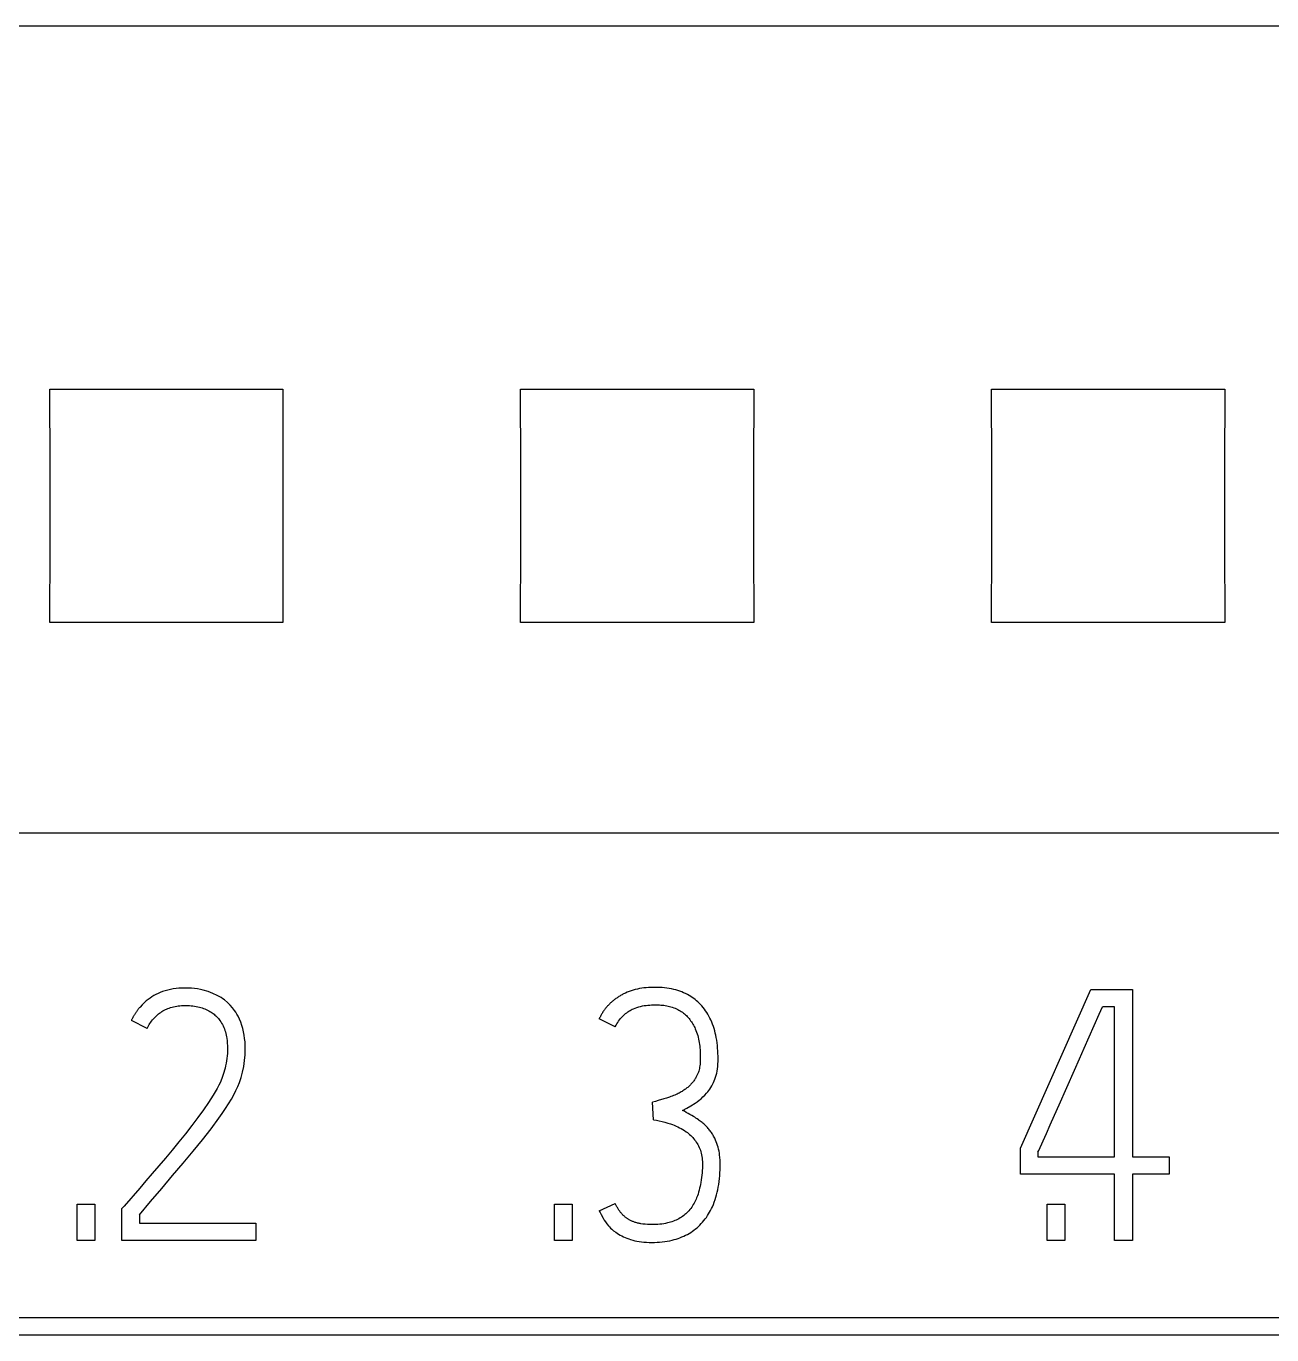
# Model space of a CAD drawing. Extents: x 867151 to 1787449, y -2071112 to -1028603.
# Drawn here: x 871235.55 to 871243.49, y -1032649.71 to -1032641.38 of the extents above; entities that cross this region are included whole.
import ezdxf

# ---------------------------------------------------------------- set-up
doc = ezdxf.new("R2010")
doc.units = 0
doc.header["$LTSCALE"] = 4
doc.header["$MEASUREMENT"] = 0
doc.layers.get('0').update_dxf_attribs({"linetype": 'CONTINUOUS'})
doc.layers.add('20000_FRONT_O', color=7, linetype='CONTINUOUS')

# ---------------------------------------------------------------- blocks, each defined once
blk = doc.blocks.new('A$C36C17930')
at = {"layer": '20000_FRONT_O', "color": 7, "linetype": 'Continuous'}
for p, q in [((42.6011, 66.0564), (2.3927, 66.0564)), ((22.2597, 63.2503), (22.2582, 63.7433)), ((22.2582, 63.7433), (23.744, 63.7433)), ((23.744, 63.7433), (23.7426, 63.2503)), ((25.2597, 63.2503), (25.2582, 63.7433)), ((25.2582, 63.7433), (26.744, 63.7433)), ((26.744, 63.7433), (26.7426, 63.2503)), ((28.2597, 63.2503), (28.2582, 63.7433)), ((28.2582, 63.7433), (29.744, 63.7433)), ((29.744, 63.7433), (29.7426, 63.2503)), ((22.2597, 62.7504), (22.2597, 63.2503)), ((23.7426, 63.2503), (23.7426, 62.7504)), ((25.2597, 62.7504), (25.2597, 63.2503)), ((26.7426, 63.2503), (26.7426, 62.7504)), ((28.2597, 62.7504), (28.2597, 63.2503)), ((29.7426, 63.2503), (29.7426, 62.7504)), ((22.2582, 62.2575), (22.2597, 62.7504)), ((23.7426, 62.7504), (23.744, 62.2575)), ((25.2582, 62.2575), (25.2597, 62.7504)), ((26.7426, 62.7504), (26.744, 62.2575)), ((28.2582, 62.2575), (28.2597, 62.7504)), ((29.7426, 62.7504), (29.744, 62.2575)), ((23.744, 62.2575), (22.2582, 62.2575)), ((26.744, 62.2575), (25.2582, 62.2575)), ((29.744, 62.2575), (28.2582, 62.2575)), ((42.6011, 60.9165), (2.4011, 60.9165)), ((22.885, 59.8565), (22.8734, 59.8473)), ((22.897, 59.8653), (22.885, 59.8565)), ((22.9093, 59.8735), (22.897, 59.8653)), ((22.9219, 59.8813), (22.9093, 59.8735)), ((22.9349, 59.8884), (22.9219, 59.8813)), ((22.9481, 59.895), (22.9349, 59.8884)), ((22.9616, 59.901), (22.9481, 59.895)), ((22.9754, 59.9063), (22.9616, 59.901)), ((22.9925, 59.912), (22.9754, 59.9063)), ((23.0099, 59.9168), (22.9925, 59.912)), ((23.0276, 59.9208), (23.0099, 59.9168)), ((23.0454, 59.9239), (23.0276, 59.9208)), ((23.0634, 59.9263), (23.0454, 59.9239)), ((23.0815, 59.9279), (23.0634, 59.9263)), ((23.0996, 59.9289), (23.0815, 59.9279)), ((23.1176, 59.9293), (23.0996, 59.9289)), ((23.139, 59.9289), (23.1176, 59.9293)), ((23.1603, 59.9278), (23.139, 59.9289)), ((23.18, 59.926), (23.1603, 59.9278)), ((23.1995, 59.9233), (23.18, 59.926)), ((23.2175, 59.9201), (23.1995, 59.9233)), ((23.2353, 59.9159), (23.2175, 59.9201)), ((23.2679, 59.9063), (23.2353, 59.9159)), ((23.2979, 59.8952), (23.2679, 59.9063)), ((23.3251, 59.8827), (23.2979, 59.8952)), ((23.3497, 59.8687), (23.3251, 59.8827)), ((23.3608, 59.8614), (23.3497, 59.8687)), ((23.3715, 59.8536), (23.3608, 59.8614)), ((23.3906, 59.8372), (23.3715, 59.8536)), ((25.8564, 59.8557), (25.8519, 59.8522)), ((25.8609, 59.8591), (25.8564, 59.8557)), ((25.8655, 59.8625), (25.8609, 59.8591)), ((25.8702, 59.8658), (25.8655, 59.8625)), ((25.8749, 59.869), (25.8702, 59.8658)), ((25.8796, 59.8721), (25.8749, 59.869)), ((25.8844, 59.8752), (25.8796, 59.8721)), ((25.8893, 59.8781), (25.8844, 59.8752)), ((25.8942, 59.881), (25.8893, 59.8781)), ((25.8991, 59.8839), (25.8942, 59.881)), ((25.9041, 59.8866), (25.8991, 59.8839)), ((25.9091, 59.8893), (25.9041, 59.8866)), ((25.9142, 59.8919), (25.9091, 59.8893)), ((25.9258, 59.8974), (25.9142, 59.8919)), ((25.9375, 59.9025), (25.9258, 59.8974)), ((25.9494, 59.9072), (25.9375, 59.9025)), ((25.9614, 59.9115), (25.9494, 59.9072)), ((25.9749, 59.9157), (25.9614, 59.9115)), ((25.9884, 59.9195), (25.9749, 59.9157)), ((26.0021, 59.9227), (25.9884, 59.9195)), ((26.0159, 59.9255), (26.0021, 59.9227)), ((26.0298, 59.9278), (26.0159, 59.9255)), ((26.0438, 59.9297), (26.0298, 59.9278)), ((26.0579, 59.9312), (26.0438, 59.9297)), ((26.0719, 59.9324), (26.0579, 59.9312)), ((26.0861, 59.9331), (26.0719, 59.9324)), ((26.1002, 59.9336), (26.0861, 59.9331)), ((26.1143, 59.9337), (26.1002, 59.9336)), ((26.1293, 59.9335), (26.1143, 59.9337)), ((26.1443, 59.9329), (26.1293, 59.9335)), ((26.1593, 59.932), (26.1443, 59.9329)), ((26.1742, 59.9306), (26.1593, 59.932)), ((26.1891, 59.9289), (26.1742, 59.9306)), ((26.2039, 59.9266), (26.1891, 59.9289)), ((26.2186, 59.9239), (26.2039, 59.9266)), ((26.2332, 59.9206), (26.2186, 59.9239)), ((26.2461, 59.9173), (26.2332, 59.9206)), ((26.2589, 59.9135), (26.2461, 59.9173)), ((26.2716, 59.9093), (26.2589, 59.9135)), ((26.2842, 59.9047), (26.2716, 59.9093)), ((26.2965, 59.8996), (26.2842, 59.9047)), ((26.3087, 59.894), (26.2965, 59.8996)), ((26.3206, 59.8879), (26.3087, 59.894)), ((26.3323, 59.8814), (26.3206, 59.8879)), ((26.3421, 59.8755), (26.3323, 59.8814)), ((26.3516, 59.8691), (26.3421, 59.8755)), ((26.361, 59.8625), (26.3516, 59.8691)), ((26.3701, 59.8555), (26.361, 59.8625)), ((26.3789, 59.8482), (26.3701, 59.8555)), ((28.443, 58.9085), (28.8913, 59.9204)), ((28.8913, 59.9204), (29.1554, 59.9204)), ((29.1554, 59.9204), (29.1554, 58.8552)), ((22.8036, 59.7692), (22.8016, 59.766)), ((22.8057, 59.7723), (22.8036, 59.7692)), ((22.8078, 59.7755), (22.8057, 59.7723)), ((22.81, 59.7786), (22.8078, 59.7755)), ((22.8122, 59.7817), (22.81, 59.7786)), ((22.8144, 59.7847), (22.8122, 59.7817)), ((22.8167, 59.7878), (22.8144, 59.7847)), ((22.819, 59.7908), (22.8167, 59.7878)), ((22.8213, 59.7938), (22.819, 59.7908)), ((22.8237, 59.7967), (22.8213, 59.7938)), ((22.8261, 59.7997), (22.8237, 59.7967)), ((22.8285, 59.8026), (22.8261, 59.7997)), ((22.831, 59.8055), (22.8285, 59.8026)), ((22.8335, 59.8083), (22.831, 59.8055)), ((22.8474, 59.8234), (22.8335, 59.8083)), ((22.8622, 59.8375), (22.8474, 59.8234)), ((22.8734, 59.8473), (22.8622, 59.8375)), ((22.9513, 59.7643), (22.9581, 59.7696)), ((22.9581, 59.7696), (22.9651, 59.7745)), ((22.9651, 59.7745), (22.9722, 59.7793)), ((22.9722, 59.7793), (22.9795, 59.7838)), ((22.9795, 59.7838), (22.987, 59.788)), ((22.987, 59.788), (22.9945, 59.7919)), ((22.9945, 59.7919), (23.0023, 59.7956)), ((23.0023, 59.7956), (23.0101, 59.799)), ((23.0101, 59.799), (23.018, 59.802)), ((23.018, 59.802), (23.0276, 59.8053)), ((23.0276, 59.8053), (23.0373, 59.8081)), ((23.0373, 59.8081), (23.0471, 59.8106)), ((23.0471, 59.8106), (23.057, 59.8126)), ((23.057, 59.8126), (23.067, 59.8144)), ((23.067, 59.8144), (23.077, 59.8157)), ((23.077, 59.8157), (23.0872, 59.8168)), ((23.0872, 59.8168), (23.0973, 59.8176)), ((23.0973, 59.8176), (23.1075, 59.8181)), ((23.1075, 59.8181), (23.1176, 59.8183)), ((23.1176, 59.8183), (23.1282, 59.8183)), ((23.1282, 59.8183), (23.1388, 59.818)), ((23.1388, 59.818), (23.1493, 59.8175)), ((23.1493, 59.8175), (23.1598, 59.8166)), ((23.1598, 59.8166), (23.1703, 59.8155)), ((23.1703, 59.8155), (23.1807, 59.814)), ((23.1807, 59.814), (23.191, 59.8122)), ((23.191, 59.8122), (23.2013, 59.8101)), ((23.2013, 59.8101), (23.2116, 59.8077)), ((23.2116, 59.8077), (23.2203, 59.8053)), ((23.2203, 59.8053), (23.229, 59.8027)), ((23.229, 59.8027), (23.2376, 59.7998)), ((23.2376, 59.7998), (23.2461, 59.7966)), ((23.2461, 59.7966), (23.2544, 59.7931)), ((23.2544, 59.7931), (23.2627, 59.7892)), ((23.2627, 59.7892), (23.2707, 59.7851)), ((23.2707, 59.7851), (23.2786, 59.7807)), ((23.2786, 59.7807), (23.2863, 59.7759)), ((23.2863, 59.7759), (23.2927, 59.7716)), ((23.2927, 59.7716), (23.2989, 59.767)), ((23.4074, 59.8203), (23.3906, 59.8372)), ((23.4222, 59.8036), (23.4074, 59.8203)), ((23.435, 59.7872), (23.4222, 59.8036)), ((23.4431, 59.7754), (23.435, 59.7872)), ((23.4507, 59.7632), (23.4431, 59.7754)), ((25.7797, 59.7722), (25.7768, 59.7676)), ((25.7826, 59.7768), (25.7797, 59.7722)), ((25.7856, 59.7813), (25.7826, 59.7768)), ((25.7887, 59.7857), (25.7856, 59.7813)), ((25.7918, 59.79), (25.7887, 59.7857)), ((25.795, 59.7944), (25.7918, 59.79)), ((25.7983, 59.7986), (25.795, 59.7944)), ((25.8017, 59.8028), (25.7983, 59.7986)), ((25.8051, 59.8069), (25.8017, 59.8028)), ((25.8086, 59.811), (25.8051, 59.8069)), ((25.8122, 59.815), (25.8086, 59.811)), ((25.8159, 59.819), (25.8122, 59.815)), ((25.8196, 59.8229), (25.8159, 59.819)), ((25.8233, 59.8267), (25.8196, 59.8229)), ((25.8272, 59.8305), (25.8233, 59.8267)), ((25.8311, 59.8342), (25.8272, 59.8305)), ((25.835, 59.8378), (25.8311, 59.8342)), ((25.839, 59.8414), (25.835, 59.8378)), ((25.8431, 59.8449), (25.839, 59.8414)), ((25.8475, 59.8486), (25.8431, 59.8449)), ((25.8519, 59.8522), (25.8475, 59.8486)), ((25.9268, 59.7667), (25.9338, 59.7721)), ((25.9338, 59.7721), (25.9407, 59.777)), ((25.9407, 59.777), (25.9477, 59.7817)), ((25.9477, 59.7817), (25.9549, 59.7861)), ((25.9549, 59.7861), (25.962, 59.7901)), ((25.962, 59.7901), (25.9693, 59.7938)), ((25.9693, 59.7938), (25.9767, 59.7972)), ((25.9767, 59.7972), (25.9879, 59.8018)), ((25.9879, 59.8018), (25.9992, 59.8059)), ((25.9992, 59.8059), (26.0106, 59.8094)), ((26.0106, 59.8094), (26.0221, 59.8125)), ((26.0221, 59.8125), (26.0338, 59.8151)), ((26.0338, 59.8151), (26.0455, 59.8172)), ((26.0455, 59.8172), (26.0572, 59.8189)), ((26.0572, 59.8189), (26.0689, 59.8203)), ((26.0689, 59.8203), (26.0804, 59.8213)), ((26.0804, 59.8213), (26.0919, 59.8221)), ((26.0919, 59.8221), (26.1031, 59.8226)), ((26.1031, 59.8226), (26.1143, 59.8227)), ((26.1143, 59.8227), (26.1235, 59.8227)), ((26.1235, 59.8227), (26.1328, 59.8224)), ((26.1328, 59.8224), (26.1421, 59.822)), ((26.1421, 59.822), (26.1514, 59.8213)), ((26.1514, 59.8213), (26.1607, 59.8204)), ((26.1607, 59.8204), (26.17, 59.8193)), ((26.17, 59.8193), (26.1793, 59.818)), ((26.1793, 59.818), (26.1885, 59.8164)), ((26.1885, 59.8164), (26.1976, 59.8145)), ((26.1976, 59.8145), (26.2067, 59.8124)), ((26.2067, 59.8124), (26.2156, 59.81)), ((26.2156, 59.81), (26.2245, 59.8073)), ((26.2245, 59.8073), (26.2333, 59.8043)), ((26.2333, 59.8043), (26.2419, 59.801)), ((26.2419, 59.801), (26.2503, 59.7974)), ((26.2503, 59.7974), (26.2586, 59.7934)), ((26.2586, 59.7934), (26.2667, 59.7892)), ((26.2667, 59.7892), (26.2746, 59.7845)), ((26.2746, 59.7845), (26.2816, 59.78)), ((26.2816, 59.78), (26.2884, 59.7752)), ((26.2884, 59.7752), (26.295, 59.7701)), ((26.295, 59.7701), (26.3015, 59.7648)), ((26.3875, 59.8406), (26.3789, 59.8482)), ((26.3959, 59.8327), (26.3875, 59.8406)), ((26.4039, 59.8245), (26.3959, 59.8327)), ((26.4117, 59.8161), (26.4039, 59.8245)), ((26.4204, 59.8059), (26.4117, 59.8161)), ((26.4286, 59.7953), (26.4204, 59.8059)), ((26.4365, 59.7845), (26.4286, 59.7953)), ((26.444, 59.7734), (26.4365, 59.7845)), ((26.451, 59.7619), (26.444, 59.7734)), ((28.9443, 59.7631), (28.9645, 59.8094)), ((29.0422, 59.8094), (28.9645, 59.8094)), ((29.0422, 58.8552), (29.0422, 59.8094)), ((22.7797, 59.7263), (22.7781, 59.7229)), ((22.878, 59.6718), (22.7781, 59.7229)), ((22.7813, 59.7297), (22.7797, 59.7263)), ((22.783, 59.7331), (22.7813, 59.7297)), ((22.7846, 59.7365), (22.783, 59.7331)), ((22.7864, 59.7399), (22.7846, 59.7365)), ((22.7881, 59.7432), (22.7864, 59.7399)), ((22.7899, 59.7465), (22.7881, 59.7432)), ((22.7918, 59.7498), (22.7899, 59.7465)), ((22.7937, 59.7531), (22.7918, 59.7498)), ((22.7956, 59.7564), (22.7937, 59.7531)), ((22.7975, 59.7596), (22.7956, 59.7564)), ((22.7995, 59.7628), (22.7975, 59.7596)), ((22.8016, 59.766), (22.7995, 59.7628)), ((22.882, 59.6801), (22.8863, 59.6882)), ((22.8863, 59.6882), (22.891, 59.6962)), ((22.891, 59.6962), (22.8959, 59.704)), ((22.8959, 59.704), (22.9012, 59.7116)), ((22.9012, 59.7116), (22.9067, 59.7191)), ((22.9067, 59.7191), (22.9125, 59.7263)), ((22.9125, 59.7263), (22.9185, 59.7334)), ((22.9185, 59.7334), (22.9248, 59.7402)), ((22.9248, 59.7402), (22.9314, 59.7468)), ((22.9314, 59.7468), (22.9381, 59.7532)), ((22.9381, 59.7532), (22.9446, 59.7589)), ((22.9446, 59.7589), (22.9513, 59.7643)), ((23.2989, 59.767), (23.305, 59.7622)), ((23.305, 59.7622), (23.3108, 59.7572)), ((23.3108, 59.7572), (23.3165, 59.7519)), ((23.3165, 59.7519), (23.322, 59.7465)), ((23.322, 59.7465), (23.3273, 59.7409)), ((23.3273, 59.7409), (23.3323, 59.735)), ((23.3323, 59.735), (23.3372, 59.729)), ((23.3372, 59.729), (23.3418, 59.7229)), ((23.3418, 59.7229), (23.3475, 59.7145)), ((23.3475, 59.7145), (23.3529, 59.7058)), ((23.3529, 59.7058), (23.3578, 59.6969)), ((23.3578, 59.6969), (23.3624, 59.6878)), ((23.3624, 59.6878), (23.3666, 59.6785)), ((23.4577, 59.7506), (23.4507, 59.7632)), ((23.4672, 59.7315), (23.4577, 59.7506)), ((23.4754, 59.7118), (23.4672, 59.7315)), ((23.4824, 59.6915), (23.4754, 59.7118)), ((23.4882, 59.6707), (23.4824, 59.6915)), ((25.7615, 59.7389), (25.7593, 59.734)), ((25.8613, 59.6829), (25.7593, 59.734)), ((25.7638, 59.7439), (25.7615, 59.7389)), ((25.7663, 59.7487), (25.7638, 59.7439)), ((25.7688, 59.7535), (25.7663, 59.7487)), ((25.7714, 59.7583), (25.7688, 59.7535)), ((25.7741, 59.763), (25.7714, 59.7583)), ((25.7768, 59.7676), (25.7741, 59.763)), ((25.8613, 59.6829), (25.8662, 59.6923)), ((25.8662, 59.6923), (25.8715, 59.7016)), ((25.8715, 59.7016), (25.877, 59.7107)), ((25.877, 59.7107), (25.8825, 59.7189)), ((25.8825, 59.7189), (25.8883, 59.727)), ((25.8883, 59.727), (25.8944, 59.7347)), ((25.8944, 59.7347), (25.9005, 59.7418)), ((25.9005, 59.7418), (25.9068, 59.7486)), ((25.9068, 59.7486), (25.9135, 59.7551)), ((25.9135, 59.7551), (25.9201, 59.761)), ((25.9201, 59.761), (25.9268, 59.7667)), ((26.3015, 59.7648), (26.3077, 59.7592)), ((26.3077, 59.7592), (26.3138, 59.7534)), ((26.3138, 59.7534), (26.3197, 59.7474)), ((26.3197, 59.7474), (26.3253, 59.7411)), ((26.3253, 59.7411), (26.3308, 59.7347)), ((26.3308, 59.7347), (26.3361, 59.7281)), ((26.3361, 59.7281), (26.3412, 59.7213)), ((26.3412, 59.7213), (26.346, 59.7143)), ((26.346, 59.7143), (26.3507, 59.7072)), ((26.3507, 59.7072), (26.3551, 59.6999)), ((26.3551, 59.6999), (26.3594, 59.6926)), ((26.3594, 59.6926), (26.3634, 59.6851)), ((26.4576, 59.7503), (26.451, 59.7619)), ((26.4638, 59.7384), (26.4576, 59.7503)), ((26.4696, 59.7263), (26.4638, 59.7384)), ((26.4755, 59.7128), (26.4696, 59.7263)), ((26.481, 59.6991), (26.4755, 59.7128)), ((26.4859, 59.6852), (26.481, 59.6991)), ((28.8491, 59.5465), (28.9443, 59.7631)), ((22.878, 59.6718), (22.882, 59.6801)), ((23.3666, 59.6785), (23.3704, 59.6691)), ((23.3704, 59.6691), (23.3738, 59.6594)), ((23.3738, 59.6594), (23.3768, 59.6496)), ((23.3768, 59.6496), (23.3795, 59.6397)), ((23.3795, 59.6397), (23.3819, 59.6295)), ((23.3819, 59.6295), (23.3839, 59.6193)), ((23.3839, 59.6193), (23.3857, 59.609)), ((23.3857, 59.609), (23.3878, 59.5933)), ((23.493, 59.6497), (23.4882, 59.6707)), ((23.4969, 59.6284), (23.493, 59.6497)), ((23.4999, 59.6072), (23.4969, 59.6284)), ((23.5021, 59.5859), (23.4999, 59.6072)), ((26.3634, 59.6851), (26.3672, 59.6775)), ((26.3672, 59.6775), (26.3708, 59.6699)), ((26.3708, 59.6699), (26.3753, 59.6592)), ((26.3753, 59.6592), (26.3794, 59.6485)), ((26.3794, 59.6485), (26.3831, 59.6376)), ((26.3831, 59.6376), (26.3865, 59.6267)), ((26.3865, 59.6267), (26.3895, 59.6156)), ((26.3895, 59.6156), (26.3921, 59.6044)), ((26.3921, 59.6044), (26.3944, 59.5932)), ((26.4904, 59.6712), (26.4859, 59.6852)), ((26.4945, 59.657), (26.4904, 59.6712)), ((26.4982, 59.6427), (26.4945, 59.657)), ((26.5015, 59.6284), (26.4982, 59.6427)), ((26.5044, 59.6139), (26.5015, 59.6284)), ((26.5073, 59.5972), (26.5044, 59.6139)), ((23.3878, 59.5933), (23.3894, 59.5775)), ((23.3894, 59.5775), (23.3903, 59.5615)), ((23.3904, 59.5292), (23.3896, 59.5131)), ((23.3903, 59.5615), (23.3906, 59.5454)), ((23.3906, 59.5454), (23.3904, 59.5292)), ((23.5033, 59.5645), (23.5021, 59.5859)), ((23.5027, 59.5049), (23.5038, 59.5431)), ((23.5038, 59.5431), (23.5033, 59.5645)), ((26.3944, 59.5932), (26.3964, 59.5819)), ((26.3964, 59.5819), (26.3981, 59.5705)), ((26.3981, 59.5705), (26.3995, 59.5591)), ((26.3995, 59.5591), (26.4007, 59.5477)), ((26.4007, 59.5477), (26.4016, 59.5362)), ((26.4016, 59.5362), (26.4022, 59.5247)), ((26.4022, 59.5247), (26.4027, 59.5132)), ((26.5098, 59.5804), (26.5073, 59.5972)), ((26.5118, 59.5635), (26.5098, 59.5804)), ((26.5134, 59.5466), (26.5118, 59.5635)), ((26.5147, 59.5297), (26.5134, 59.5466)), ((26.5155, 59.5127), (26.5147, 59.5297)), ((28.8188, 59.4777), (28.8491, 59.5465)), ((23.3817, 59.4499), (23.3787, 59.4348)), ((23.3844, 59.4655), (23.3817, 59.4499)), ((23.3867, 59.4812), (23.3844, 59.4655)), ((23.3884, 59.4971), (23.3867, 59.4812)), ((23.3896, 59.5131), (23.3884, 59.4971)), ((23.4938, 59.43), (23.4993, 59.4672)), ((23.4993, 59.4672), (23.5027, 59.5049)), ((26.4011, 59.4443), (26.3997, 59.4329)), ((26.4019, 59.4558), (26.4011, 59.4443)), ((26.4025, 59.4673), (26.4019, 59.4558)), ((26.4028, 59.4788), (26.4025, 59.4673)), ((26.4027, 59.5132), (26.4029, 59.5017)), ((26.4029, 59.4902), (26.4028, 59.4788)), ((26.4029, 59.5017), (26.4029, 59.4902)), ((26.5138, 59.4298), (26.515, 59.4461)), ((26.515, 59.4461), (26.5157, 59.4624)), ((26.5159, 59.4957), (26.5155, 59.5127)), ((26.5157, 59.4624), (26.516, 59.4788)), ((26.516, 59.4788), (26.5159, 59.4957)), ((28.787, 59.4059), (28.8188, 59.4777)), ((23.355, 59.3535), (23.3502, 59.3415)), ((23.3595, 59.3656), (23.355, 59.3535)), ((23.3639, 59.3786), (23.3595, 59.3656)), ((23.3679, 59.3917), (23.3639, 59.3786)), ((23.3718, 59.4057), (23.3679, 59.3917)), ((23.3753, 59.4198), (23.3718, 59.4057)), ((23.3787, 59.4348), (23.3753, 59.4198)), ((23.4661, 59.3279), (23.477, 59.3599)), ((23.477, 59.3599), (23.4863, 59.394)), ((23.4863, 59.394), (23.4938, 59.43)), ((26.372, 59.3539), (26.3689, 59.3489)), ((26.3751, 59.3589), (26.372, 59.3539)), ((26.3795, 59.3672), (26.3751, 59.3589)), ((26.3836, 59.3756), (26.3795, 59.3672)), ((26.3873, 59.3842), (26.3836, 59.3756)), ((26.3905, 59.393), (26.3873, 59.3842)), ((26.3929, 59.4008), (26.3905, 59.393)), ((26.3951, 59.4087), (26.3929, 59.4008)), ((26.3969, 59.4167), (26.3951, 59.4087)), ((26.3985, 59.4248), (26.3969, 59.4167)), ((26.3997, 59.4329), (26.3985, 59.4248)), ((26.496, 59.349), (26.5003, 59.3613)), ((26.5003, 59.3613), (26.504, 59.3739)), ((26.504, 59.3739), (26.5071, 59.3866)), ((26.5071, 59.3866), (26.5099, 59.4009)), ((26.5099, 59.4009), (26.5121, 59.4153)), ((26.5121, 59.4153), (26.5138, 59.4298)), ((28.6891, 59.1862), (28.787, 59.4059)), ((23.325, 59.2902), (23.3126, 59.2683)), ((23.3354, 59.3098), (23.325, 59.2902)), ((23.345, 59.3297), (23.3354, 59.3098)), ((23.3502, 59.3415), (23.345, 59.3297)), ((23.4304, 59.2491), (23.4445, 59.277)), ((23.4445, 59.277), (23.4558, 59.3022)), ((23.4558, 59.3022), (23.4661, 59.3279)), ((26.2862, 59.2708), (26.2801, 59.2672)), ((26.2923, 59.2745), (26.2862, 59.2708)), ((26.2982, 59.2784), (26.2923, 59.2745)), ((26.3041, 59.2824), (26.2982, 59.2784)), ((26.3088, 59.2858), (26.3041, 59.2824)), ((26.3134, 59.2892), (26.3088, 59.2858)), ((26.318, 59.2928), (26.3134, 59.2892)), ((26.3225, 59.2965), (26.318, 59.2928)), ((26.3269, 59.3003), (26.3225, 59.2965)), ((26.3312, 59.3042), (26.3269, 59.3003)), ((26.3354, 59.3082), (26.3312, 59.3042)), ((26.3395, 59.3123), (26.3354, 59.3082)), ((26.3435, 59.3165), (26.3395, 59.3123)), ((26.3474, 59.3208), (26.3435, 59.3165)), ((26.3511, 59.3252), (26.3474, 59.3208)), ((26.3548, 59.3297), (26.3511, 59.3252)), ((26.3585, 59.3344), (26.3548, 59.3297)), ((26.3621, 59.3391), (26.3585, 59.3344)), ((26.3655, 59.3439), (26.3621, 59.3391)), ((26.3689, 59.3489), (26.3655, 59.3439)), ((26.45, 59.2677), (26.4569, 59.2766)), ((26.4569, 59.2766), (26.4635, 59.2858)), ((26.4635, 59.2858), (26.4698, 59.2956)), ((26.4698, 59.2956), (26.4757, 59.3056)), ((26.4757, 59.3056), (26.4812, 59.3158)), ((26.4812, 59.3158), (26.4866, 59.3267)), ((26.4866, 59.3267), (26.4915, 59.3377)), ((26.4915, 59.3377), (26.496, 59.349)), ((23.27, 59.2009), (23.2375, 59.1532)), ((23.285, 59.2238), (23.27, 59.2009)), ((23.2996, 59.2469), (23.285, 59.2238)), ((23.3126, 59.2683), (23.2996, 59.2469)), ((23.3784, 59.1626), (23.3973, 59.1919)), ((23.3973, 59.1919), (23.4153, 59.2219)), ((23.4153, 59.2219), (23.4304, 59.2491)), ((26.1166, 59.2066), (26.0988, 59.2014)), ((26.1054, 59.0904), (26.0988, 59.2014)), ((26.1344, 59.212), (26.1166, 59.2066)), ((26.1703, 59.2231), (26.1344, 59.212)), ((26.1884, 59.2288), (26.1703, 59.2231)), ((26.2064, 59.2347), (26.1884, 59.2288)), ((26.2153, 59.2377), (26.2064, 59.2347)), ((26.224, 59.2409), (26.2153, 59.2377)), ((26.2328, 59.2443), (26.224, 59.2409)), ((26.2414, 59.2479), (26.2328, 59.2443)), ((26.2481, 59.2508), (26.2414, 59.2479)), ((26.2546, 59.2538), (26.2481, 59.2508)), ((26.2611, 59.257), (26.2546, 59.2538)), ((26.2676, 59.2603), (26.2611, 59.257)), ((26.274, 59.2638), (26.2676, 59.2603)), ((26.2801, 59.2672), (26.274, 59.2638)), ((26.3429, 59.1794), (26.3695, 59.1958)), ((26.3695, 59.1958), (26.3827, 59.2047)), ((26.3827, 59.2047), (26.3954, 59.2142)), ((26.3954, 59.2142), (26.4079, 59.2245)), ((26.4079, 59.2245), (26.4198, 59.2353)), ((26.4198, 59.2353), (26.4316, 59.2469)), ((26.4316, 59.2469), (26.4428, 59.2591)), ((26.4428, 59.2591), (26.45, 59.2677)), ((28.6594, 59.1193), (28.6891, 59.1862)), ((23.202, 59.1037), (23.1639, 59.0531)), ((23.2375, 59.1532), (23.202, 59.1037)), ((23.3349, 59.0994), (23.3569, 59.1308)), ((23.3569, 59.1308), (23.3784, 59.1626)), ((26.2896, 59.1503), (26.3163, 59.1643)), ((26.3017, 59.144), (26.2896, 59.1503)), ((26.3136, 59.1375), (26.3017, 59.144)), ((26.3255, 59.1309), (26.3136, 59.1375)), ((26.3163, 59.1643), (26.3429, 59.1794)), ((26.3368, 59.1243), (26.3255, 59.1309)), ((26.348, 59.1177), (26.3368, 59.1243)), ((26.3592, 59.1109), (26.348, 59.1177)), ((26.3671, 59.1059), (26.3592, 59.1109)), ((26.375, 59.1009), (26.3671, 59.1059)), ((28.632, 59.0576), (28.6594, 59.1193)), ((23.1639, 59.0531), (23.1236, 59.0017)), ((23.2308, 58.9628), (23.2857, 59.0329)), ((23.2857, 59.0329), (23.3349, 59.0994)), ((26.1054, 59.0904), (26.1233, 59.0872)), ((26.1233, 59.0872), (26.1411, 59.0835)), ((26.1411, 59.0835), (26.1591, 59.0793)), ((26.1591, 59.0793), (26.1769, 59.0746)), ((26.1769, 59.0746), (26.1951, 59.0695)), ((26.1951, 59.0695), (26.2131, 59.0638)), ((26.2131, 59.0638), (26.225, 59.0597)), ((26.225, 59.0597), (26.2367, 59.0552)), ((26.2367, 59.0552), (26.2483, 59.0504)), ((26.2483, 59.0504), (26.2596, 59.0452)), ((26.2596, 59.0452), (26.2707, 59.0396)), ((26.2707, 59.0396), (26.2816, 59.0337)), ((26.2816, 59.0337), (26.2923, 59.0275)), ((26.2923, 59.0275), (26.3027, 59.0209)), ((26.3027, 59.0209), (26.3129, 59.0139)), ((26.3828, 59.0957), (26.375, 59.1009)), ((26.3906, 59.0904), (26.3828, 59.0957)), ((26.3965, 59.0863), (26.3906, 59.0904)), ((26.4023, 59.0821), (26.3965, 59.0863)), ((26.408, 59.0777), (26.4023, 59.0821)), ((26.4137, 59.0733), (26.408, 59.0777)), ((26.4192, 59.0687), (26.4137, 59.0733)), ((26.4244, 59.0642), (26.4192, 59.0687)), ((26.4296, 59.0596), (26.4244, 59.0642)), ((26.4346, 59.0549), (26.4296, 59.0596)), ((26.4395, 59.05), (26.4346, 59.0549)), ((26.4444, 59.0451), (26.4395, 59.05)), ((26.4489, 59.0401), (26.4444, 59.0451)), ((26.4534, 59.0351), (26.4489, 59.0401)), ((26.4577, 59.03), (26.4534, 59.0351)), ((26.462, 59.0247), (26.4577, 59.03)), ((26.4661, 59.0194), (26.462, 59.0247)), ((26.47, 59.014), (26.4661, 59.0194)), ((28.6076, 59.0029), (28.632, 59.0576)), ((23.081, 58.9495), (23.0376, 58.8975)), ((23.1236, 59.0017), (23.081, 58.9495)), ((23.1713, 58.8896), (23.2308, 58.9628)), ((26.3129, 59.0139), (26.3203, 59.0084)), ((26.3203, 59.0084), (26.3276, 59.0026)), ((26.3276, 59.0026), (26.3346, 58.9967)), ((26.3346, 58.9967), (26.3414, 58.9904)), ((26.3414, 58.9904), (26.348, 58.9839)), ((26.348, 58.9839), (26.3543, 58.9772)), ((26.3543, 58.9772), (26.3604, 58.9702)), ((26.3604, 58.9702), (26.3662, 58.9631)), ((26.3662, 58.9631), (26.3719, 58.9555)), ((26.3719, 58.9555), (26.3773, 58.9478)), ((26.3773, 58.9478), (26.3825, 58.9399)), ((26.3825, 58.9399), (26.3873, 58.9318)), ((26.4738, 59.0085), (26.47, 59.014)), ((26.4775, 59.0029), (26.4738, 59.0085)), ((26.4811, 58.9972), (26.4775, 59.0029)), ((26.4845, 58.9914), (26.4811, 58.9972)), ((26.4879, 58.9854), (26.4845, 58.9914)), ((26.4912, 58.9794), (26.4879, 58.9854)), ((26.4943, 58.9732), (26.4912, 58.9794)), ((26.4972, 58.967), (26.4943, 58.9732)), ((26.5001, 58.9607), (26.4972, 58.967)), ((26.5047, 58.9497), (26.5001, 58.9607)), ((26.5089, 58.9386), (26.5047, 58.9497)), ((26.5127, 58.9273), (26.5089, 58.9386)), ((28.5585, 58.8939), (28.5862, 58.9551)), ((28.5862, 58.9551), (28.6076, 59.0029)), ((23.0376, 58.8975), (22.9947, 58.8464)), ((23.108, 58.8134), (23.1713, 58.8896)), ((26.3873, 58.9318), (26.3919, 58.9232)), ((26.3919, 58.9232), (26.3961, 58.9144)), ((26.3961, 58.9144), (26.3999, 58.9055)), ((26.3999, 58.9055), (26.4033, 58.8964)), ((26.4033, 58.8964), (26.4064, 58.8867)), ((26.4064, 58.8867), (26.409, 58.8768)), ((26.409, 58.8768), (26.4112, 58.8668)), ((26.4112, 58.8668), (26.4129, 58.8568)), ((26.4129, 58.8568), (26.4143, 58.8459)), ((26.5162, 58.9153), (26.5127, 58.9273)), ((26.5193, 58.9032), (26.5162, 58.9153)), ((26.5219, 58.891), (26.5193, 58.9032)), ((26.5242, 58.8778), (26.5219, 58.891)), ((26.5261, 58.8646), (26.5242, 58.8778)), ((26.5274, 58.8514), (26.5261, 58.8646)), ((28.443, 58.7442), (28.443, 58.9085)), ((28.554, 58.884), (28.5585, 58.8939)), ((28.554, 58.884), (28.554, 58.8552)), ((28.554, 58.8552), (29.0422, 58.8552)), ((29.1554, 58.8552), (29.3906, 58.8552)), ((29.3906, 58.8552), (29.3906, 58.7442)), ((22.9523, 58.7964), (22.9108, 58.7477)), ((22.9947, 58.8464), (22.9523, 58.7964)), ((23.0411, 58.7343), (23.108, 58.8134)), ((26.4143, 58.8459), (26.4152, 58.835)), ((26.4158, 58.7825), (26.4151, 58.7673)), ((26.4152, 58.835), (26.4158, 58.824)), ((26.4158, 58.824), (26.4161, 58.813)), ((26.4162, 58.7978), (26.4158, 58.7825)), ((26.4161, 58.813), (26.4162, 58.7978)), ((26.5288, 58.83), (26.5274, 58.8514)), ((26.528, 58.7526), (26.5288, 58.7713)), ((26.5293, 58.8086), (26.5288, 58.83)), ((26.5288, 58.7713), (26.5293, 58.7899)), ((26.5293, 58.7899), (26.5293, 58.8086)), ((22.8705, 58.7007), (22.8314, 58.6555)), ((22.9108, 58.7477), (22.8705, 58.7007)), ((22.9717, 58.6528), (23.0411, 58.7343)), ((26.4063, 58.6915), (26.404, 58.6789)), ((26.4087, 58.7066), (26.4063, 58.6915)), ((26.4108, 58.7217), (26.4087, 58.7066)), ((26.4126, 58.7369), (26.4108, 58.7217)), ((26.414, 58.7521), (26.4126, 58.7369)), ((26.4151, 58.7673), (26.414, 58.7521)), ((26.52, 58.6783), (26.5227, 58.6968)), ((26.5227, 58.6968), (26.5249, 58.7154)), ((26.5249, 58.7154), (26.5266, 58.734)), ((26.5266, 58.734), (26.528, 58.7526)), ((29.0422, 58.7442), (28.443, 58.7442)), ((29.0422, 58.3204), (29.0422, 58.7442)), ((29.1554, 58.7442), (29.1554, 58.3204)), ((29.3906, 58.7442), (29.1554, 58.7442)), ((22.8314, 58.6555), (22.7315, 58.5401)), ((22.901, 58.5695), (22.9717, 58.6528)), ((26.3842, 58.605), (26.3796, 58.5931)), ((26.3883, 58.6171), (26.3842, 58.605)), ((26.3921, 58.6293), (26.3883, 58.6171)), ((26.3955, 58.6416), (26.3921, 58.6293)), ((26.3986, 58.6539), (26.3955, 58.6416)), ((26.4014, 58.6664), (26.3986, 58.6539)), ((26.404, 58.6789), (26.4014, 58.6664)), ((26.5018, 58.597), (26.5062, 58.6126)), ((26.5062, 58.6126), (26.5102, 58.6283)), ((26.5102, 58.6283), (26.5137, 58.644)), ((26.5137, 58.644), (26.5168, 58.6599)), ((26.5168, 58.6599), (26.52, 58.6783)), ((22.4319, 58.3204), (22.4319, 58.5534)), ((22.4319, 58.5534), (22.5451, 58.5534)), ((22.5451, 58.5534), (22.5451, 58.3204)), ((22.7182, 58.5245), (22.7315, 58.5401)), ((22.7182, 58.3204), (22.7182, 58.5245)), ((22.8292, 58.4846), (22.901, 58.5695)), ((25.473, 58.3204), (25.473, 58.5534)), ((25.473, 58.5534), (25.5862, 58.5534)), ((25.5862, 58.5534), (25.5862, 58.3204)), ((25.7593, 58.5112), (25.8613, 58.5578)), ((25.8633, 58.5534), (25.8613, 58.5578)), ((25.8654, 58.5489), (25.8633, 58.5534)), ((25.8675, 58.5445), (25.8654, 58.5489)), ((25.8697, 58.5402), (25.8675, 58.5445)), ((25.872, 58.5358), (25.8697, 58.5402)), ((25.8744, 58.5315), (25.872, 58.5358)), ((25.8768, 58.5273), (25.8744, 58.5315)), ((25.8793, 58.5231), (25.8768, 58.5273)), ((25.8819, 58.5189), (25.8793, 58.5231)), ((25.8846, 58.5148), (25.8819, 58.5189)), ((26.3422, 58.5255), (26.3362, 58.5179)), ((26.3479, 58.5333), (26.3422, 58.5255)), ((26.3533, 58.5414), (26.3479, 58.5333)), ((26.3583, 58.5496), (26.3533, 58.5414)), ((26.3631, 58.558), (26.3583, 58.5496)), ((26.3677, 58.5666), (26.3631, 58.558)), ((26.3719, 58.5753), (26.3677, 58.5666)), ((26.3759, 58.5842), (26.3719, 58.5753)), ((26.3796, 58.5931), (26.3759, 58.5842)), ((26.4682, 58.513), (26.474, 58.5246)), ((26.474, 58.5246), (26.4795, 58.5364)), ((26.4795, 58.5364), (26.4858, 58.5512)), ((26.4858, 58.5512), (26.4917, 58.5663)), ((26.4917, 58.5663), (26.497, 58.5816)), ((26.497, 58.5816), (26.5018, 58.597)), ((28.6117, 58.3204), (28.6117, 58.5534)), ((28.6117, 58.5534), (28.7249, 58.5534)), ((28.7249, 58.5534), (28.7249, 58.3204)), ((22.8292, 58.4846), (22.8292, 58.4313)), ((25.7593, 58.5112), (25.7647, 58.4992)), ((25.7647, 58.4992), (25.7706, 58.4874)), ((25.7706, 58.4874), (25.7839, 58.4634)), ((25.7839, 58.4634), (25.7913, 58.4511)), ((25.7913, 58.4511), (25.7992, 58.4391)), ((25.7992, 58.4391), (25.8079, 58.4271)), ((25.8872, 58.5111), (25.8846, 58.5148)), ((25.8898, 58.5075), (25.8872, 58.5111)), ((25.8924, 58.5039), (25.8898, 58.5075)), ((25.8952, 58.5003), (25.8924, 58.5039)), ((25.898, 58.4968), (25.8952, 58.5003)), ((25.9009, 58.4934), (25.898, 58.4968)), ((25.9038, 58.4901), (25.9009, 58.4934)), ((25.9068, 58.4868), (25.9038, 58.4901)), ((25.9099, 58.4836), (25.9068, 58.4868)), ((25.9131, 58.4804), (25.9099, 58.4836)), ((25.9159, 58.4778), (25.9131, 58.4804)), ((25.9188, 58.4752), (25.9159, 58.4778)), ((25.9217, 58.4726), (25.9188, 58.4752)), ((25.9246, 58.4701), (25.9217, 58.4726)), ((25.9277, 58.4677), (25.9246, 58.4701)), ((25.9307, 58.4654), (25.9277, 58.4677)), ((25.9338, 58.4631), (25.9307, 58.4654)), ((25.937, 58.4609), (25.9338, 58.4631)), ((25.9402, 58.4587), (25.937, 58.4609)), ((25.9435, 58.4566), (25.9402, 58.4587)), ((25.9468, 58.4546), (25.9435, 58.4566)), ((25.9506, 58.4524), (25.9468, 58.4546)), ((25.9545, 58.4503), (25.9506, 58.4524)), ((25.9585, 58.4483), (25.9545, 58.4503)), ((25.9625, 58.4464), (25.9585, 58.4483)), ((25.9665, 58.4446), (25.9625, 58.4464)), ((25.9706, 58.4428), (25.9665, 58.4446)), ((25.9748, 58.4412), (25.9706, 58.4428)), ((25.9789, 58.4396), (25.9748, 58.4412)), ((25.9831, 58.4382), (25.9789, 58.4396)), ((25.9873, 58.4368), (25.9831, 58.4382)), ((25.9925, 58.4352), (25.9873, 58.4368)), ((26.2036, 58.4354), (26.1942, 58.4331)), ((26.2129, 58.4381), (26.2036, 58.4354)), ((26.2221, 58.441), (26.2129, 58.4381)), ((26.2313, 58.4442), (26.2221, 58.441)), ((26.2403, 58.4477), (26.2313, 58.4442)), ((26.2492, 58.4515), (26.2403, 58.4477)), ((26.2579, 58.4556), (26.2492, 58.4515)), ((26.2665, 58.4601), (26.2579, 58.4556)), ((26.2748, 58.4649), (26.2665, 58.4601)), ((26.2825, 58.4697), (26.2748, 58.4649)), ((26.29, 58.4748), (26.2825, 58.4697)), ((26.2973, 58.4802), (26.29, 58.4748)), ((26.3043, 58.4858), (26.2973, 58.4802)), ((26.3112, 58.4917), (26.3043, 58.4858)), ((26.3178, 58.4979), (26.3112, 58.4917)), ((26.3242, 58.5043), (26.3178, 58.4979)), ((26.3304, 58.511), (26.3242, 58.5043)), ((26.3362, 58.5179), (26.3304, 58.511)), ((26.4089, 58.4288), (26.4172, 58.438)), ((26.4172, 58.438), (26.4256, 58.4479)), ((26.4256, 58.4479), (26.4336, 58.4582)), ((26.4336, 58.4582), (26.4412, 58.4687)), ((26.4412, 58.4687), (26.4485, 58.4794)), ((26.4485, 58.4794), (26.4554, 58.4904)), ((26.4554, 58.4904), (26.462, 58.5016)), ((26.462, 58.5016), (26.4682, 58.513)), ((22.8292, 58.4313), (23.5704, 58.4313)), ((23.5704, 58.4313), (23.5704, 58.3204)), ((25.8079, 58.4271), (25.8172, 58.4156)), ((25.8172, 58.4156), (25.824, 58.408)), ((25.824, 58.408), (25.8312, 58.4007)), ((25.8312, 58.4007), (25.8387, 58.3937)), ((25.8387, 58.3937), (25.8508, 58.3833)), ((25.8508, 58.3833), (25.8636, 58.3736)), ((25.8636, 58.3736), (25.8728, 58.3673)), ((25.8728, 58.3673), (25.8822, 58.3613)), ((25.8822, 58.3613), (25.8919, 58.3556)), ((25.8919, 58.3556), (25.9023, 58.3501)), ((25.9977, 58.4337), (25.9925, 58.4352)), ((26.0029, 58.4323), (25.9977, 58.4337)), ((26.0082, 58.4311), (26.0029, 58.4323)), ((26.0135, 58.4299), (26.0082, 58.4311)), ((26.0188, 58.4289), (26.0135, 58.4299)), ((26.0241, 58.4279), (26.0188, 58.4289)), ((26.0365, 58.426), (26.0241, 58.4279)), ((26.0509, 58.4244), (26.0365, 58.426)), ((26.0654, 58.4233), (26.0509, 58.4244)), ((26.0798, 58.4227), (26.0654, 58.4233)), ((26.0943, 58.4225), (26.0798, 58.4227)), ((26.1069, 58.4226), (26.0943, 58.4225)), ((26.1195, 58.423), (26.1069, 58.4226)), ((26.1321, 58.4238), (26.1195, 58.423)), ((26.1446, 58.4249), (26.1321, 58.4238)), ((26.1571, 58.4263), (26.1446, 58.4249)), ((26.1695, 58.4282), (26.1571, 58.4263)), ((26.1819, 58.4304), (26.1695, 58.4282)), ((26.1942, 58.4331), (26.1819, 58.4304)), ((26.2972, 58.3486), (26.3089, 58.3542)), ((26.3089, 58.3542), (26.3203, 58.3601)), ((26.3203, 58.3601), (26.3315, 58.3665)), ((26.3315, 58.3665), (26.3421, 58.373)), ((26.3421, 58.373), (26.3525, 58.3799)), ((26.3525, 58.3799), (26.3626, 58.3872)), ((26.3626, 58.3872), (26.3724, 58.3949)), ((26.3724, 58.3949), (26.382, 58.4029)), ((26.382, 58.4029), (26.3912, 58.4112)), ((26.3912, 58.4112), (26.4002, 58.4198)), ((26.4002, 58.4198), (26.4089, 58.4288)), ((22.5451, 58.3204), (22.4319, 58.3204)), ((23.5704, 58.3204), (22.7182, 58.3204)), ((25.5862, 58.3204), (25.473, 58.3204)), ((25.9023, 58.3501), (25.9129, 58.3449)), ((25.9129, 58.3449), (25.9237, 58.3401)), ((25.9237, 58.3401), (25.9353, 58.3354)), ((25.9353, 58.3354), (25.9471, 58.331)), ((25.9471, 58.331), (25.959, 58.327)), ((25.959, 58.327), (25.9721, 58.3232)), ((25.9721, 58.3232), (25.9853, 58.32)), ((25.9853, 58.32), (25.9987, 58.3172)), ((25.9987, 58.3172), (26.0136, 58.3147)), ((26.0136, 58.3147), (26.0287, 58.3127)), ((26.0287, 58.3127), (26.0438, 58.3113)), ((26.0438, 58.3113), (26.0606, 58.3101)), ((26.0606, 58.3101), (26.0775, 58.3095)), ((26.0775, 58.3095), (26.0943, 58.3093)), ((26.0943, 58.3093), (26.1107, 58.3095)), ((26.1107, 58.3095), (26.127, 58.3101)), ((26.127, 58.3101), (26.1433, 58.3111)), ((26.1433, 58.3111), (26.1596, 58.3126)), ((26.1596, 58.3126), (26.1758, 58.3146)), ((26.1758, 58.3146), (26.1919, 58.317)), ((26.1919, 58.317), (26.208, 58.32)), ((26.208, 58.32), (26.2239, 58.3236)), ((26.2239, 58.3236), (26.2364, 58.3268)), ((26.2364, 58.3268), (26.2489, 58.3304)), ((26.2489, 58.3304), (26.2612, 58.3344)), ((26.2612, 58.3344), (26.2733, 58.3387)), ((26.2733, 58.3387), (26.2853, 58.3435)), ((26.2853, 58.3435), (26.2972, 58.3486)), ((28.7249, 58.3204), (28.6117, 58.3204)), ((29.1554, 58.3204), (29.0422, 58.3204)), ((15.5721, 57.8304), (39.4011, 57.8304)), ((15.4621, 57.7204), (39.5111, 57.7204))]:
    blk.add_line(p, q, dxfattribs=at)

msp = doc.modelspace()

# ---------------------------------------------------------------- block references
at = {"color": 0, "linetype": 'ByBlock', "ltscale": 25}
msp.add_blockref('A$C36C17930', (871213.445, -1032707.432), dxfattribs=at)

doc.saveas('drawing.dxf')
